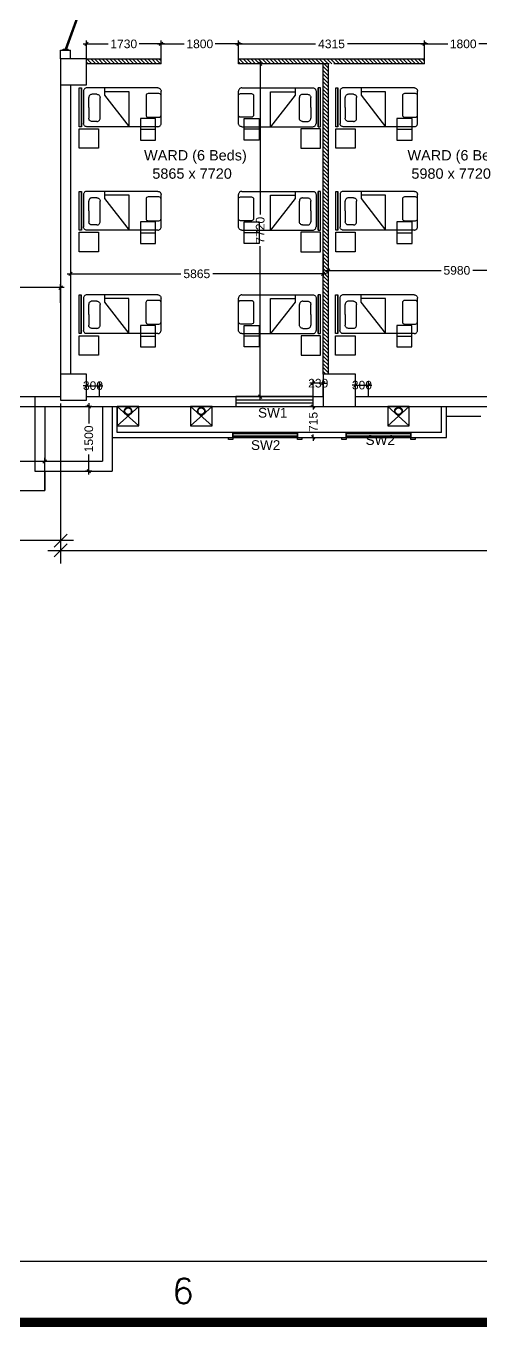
# Model space of a CAD drawing. Extents: x 7897917 to 8423973, y -6487334 to -6173396.
# Drawn here: x 7996950 to 8007512, y -6476226 to -6446046 of the extents above; entities that cross this region are included whole.
import ezdxf
from ezdxf.enums import TextEntityAlignment as Align

# ---------------------------------------------------------------- set-up
doc = ezdxf.new("R2010")
doc.units = 0
doc.header["$LTSCALE"] = 600
doc.header["$MEASUREMENT"] = 0
doc.header["$PDMODE"] = 35
doc.linetypes.add('HIDDEN', pattern=[0.375, 0.25, -0.125])
doc.layers.get('0').update_dxf_attribs({"linetype": 'CONTINUOUS'})
doc.layers.get('Defpoints').update_dxf_attribs({"linetype": 'CONTINUOUS'})
for name, color, linetype in [('Beds', 33, 'CONTINUOUS'), ('chajja', 7, 'CONTINUOUS'), ('DIM', 8, 'CONTINUOUS'), ('DIM-TEXT', 8, 'CONTINUOUS'), ('Duct', 8, 'CONTINUOUS'), ('Ele Proje.', 7, 'CONTINUOUS'), ('Ele. Proj', 7, 'CONTINUOUS'), ('Fire Door', 10, 'CONTINUOUS'), ('joinery', 7, 'CONTINUOUS'), ('LA-column', 3, 'CONTINUOUS'), ('PARTI', 21, 'CONTINUOUS'), ('PIPE', 140, 'CONTINUOUS'), ('Room Dim', 1, 'CONTINUOUS'), ('TEXT', 6, 'CONTINUOUS'), ('TITLE', 7, 'CONTINUOUS'), ('Walls', 7, 'CONTINUOUS'), ('Ward Hatch', 170, 'CONTINUOUS'), ('WIN', 151, 'CONTINUOUS'), ('Working Dim', 5, 'CONTINUOUS')]:
    doc.layers.add(name, color=color, linetype=linetype)
doc.styles.add('ari', font='arial.ttf')
doc.styles.add('ARIAL', font='arial.ttf')
doc.styles.add('ROMANS', font='romans.shx')
doc.styles.add('RT', font='romant.shx')
doc.styles.get("Standard").update_dxf_attribs({"font": 'romans.shx'})
doc.dimstyles.new('int. dim', dxfattribs={"dimtxt": 450, "dimasz": 80, "dimexe": 80, "dimexo": 0, "dimgap": 70, "dimtad": 0, "dimdec": 0, "dimzin": 12, "dimdsep": 46, "dimtxsty": 'ari', "dimblk": 'OBLIQUE', "dimcen": 2, "dimdle": 80, "dimclrd": 256, "dimclre": 256, "dimclrt": 6, "dimadec": 0, "dimazin": 0, "dimtfac": 1, "dimtdec": 0, "dimtix": 1, "dimtmove": 2, "dimatfit": 3, "dimfxl": 1, "dimtolj": 1, "dimtzin": 0, "dimlwd": -1, "dimlwe": -1, "dimarcsym": 0})
doc.dimstyles.new('STANDARD$0', dxfattribs={"dimscale": 0, "dimtxt": 150, "dimasz": 125, "dimexe": 0.75, "dimexo": 1, "dimgap": 25, "dimtad": 1, "dimdec": 0, "dimdsep": 46, "dimtxsty": 'Standard', "dimblk1": 'DOT', "dimblk2": 'DOT', "dimsah": 1, "dimcen": 2.5, "dimclrd": 1, "dimclre": 1, "dimclrt": 3, "dimadec": 0, "dimazin": 0, "dimtfac": 1, "dimtdec": 0, "dimtmove": 0, "dimatfit": 3, "dimldrblk": 'DOT', "dimfxl": 1, "dimtolj": 1, "dimtzin": 0, "dimarcsym": 0})
doc.dimstyles.new('TEXT', dxfattribs={"dimscale": 0, "dimtxt": 600, "dimasz": 300, "dimexe": 300, "dimexo": 30, "dimgap": 50, "dimtad": 0, "dimdec": 0, "dimzin": 0, "dimdsep": 46, "dimtxsty": 'RT', "dimblk": 'OBLIQUE', "dimcen": 0.09, "dimdle": 300, "dimclrd": 256, "dimclre": 256, "dimclrt": 170, "dimadec": 0, "dimazin": 0, "dimtfac": 1, "dimtdec": 0, "dimtofl": 0, "dimtmove": 2, "dimatfit": 3, "dimfxl": 1, "dimfrac": 2, "dimtolj": 1, "dimtzin": 0, "dimlwd": -1, "dimlwe": -1, "dimarcsym": 0})

# ---------------------------------------------------------------- blocks, each defined once
blk = doc.blocks.new('A$C66962185')
at = {"layer": 'TITLE'}
blk.add_line((360.704, -141176.034), (2.142, -141176.034), dxfattribs=at)
at = {"layer": 'TITLE', "color": 7, "const_width": 0.355}
blk.add_lwpolyline([(363, -140928.365), (363, -141178.329), (0, -141178.329), (0, -140928.365)], close=True, dxfattribs=at)
at = {"layer": 'TITLE', "color": 0, "style": 'ROMANS'}
blk.add_text('6', height=0.952, dxfattribs=at).set_placement((166.937, -141177.147), align=Align.MIDDLE)
blk = doc.blocks.new('_Oblique')
at = {"color": 0, "linetype": 'ByBlock', "lineweight": -2}
blk.add_line((-0.5, -0.5), (0.5, 0.5), dxfattribs=at)
blk = doc.blocks.new('*D510')
at = {"layer": 'Defpoints', "color": 0, "transparency": 16777216}
for p in [(7997754, -6452115), (7994154, -6452466, 13), (7997754, -6452466, 14)]:
    blk.add_point(p, dxfattribs=at)
at = {"layer": 'Working Dim', "transparency": 16777216}
for p, q in [((7994074, -6452115), (7995586, -6452115)), ((7994154, -6452466), (7994154, -6452035)), ((7997834, -6452115), (7996322, -6452115)), ((7997754, -6452466), (7997754, -6452035))]:
    blk.add_line(p, q, dxfattribs=at)
at = {"layer": 'Working Dim', "transparency": 16777216, "xscale": 80, "yscale": 80, "zscale": 80, "rotation": 180}
blk.add_blockref('_Oblique', (7994154, -6452115), dxfattribs=at)
at = {"layer": 'Working Dim', "transparency": 16777216, "xscale": 80, "yscale": 80, "zscale": 80}
blk.add_blockref('_Oblique', (7997754, -6452115), dxfattribs=at)
at = {"layer": 'Working Dim', "color": 6, "transparency": 16777216, "insert": (7995954, -6452115), "char_height": 200, "attachment_point": 5, "style": 'ari'}
blk.add_mtext('\\A1;3600', dxfattribs=at)
blk = doc.blocks.new('*D1322')
at = {"layer": 'Defpoints', "color": 0, "transparency": 16777216}
for p in [(7993924, -6456871), (7997754, -6456871, -8), (7997754, -6457983)]:
    blk.add_point(p, dxfattribs=at)
at = {"layer": 'DIM', "color": 8, "transparency": 16777216}
for p, q in [((7993924, -6456871), (7993924, -6458283)), ((7997754, -6456871), (7997754, -6458283)), ((7993624, -6457983), (7994905, -6457983)), ((7998054, -6457983), (7996774, -6457983))]:
    blk.add_line(p, q, dxfattribs=at)
at = {"layer": 'DIM', "color": 8, "transparency": 16777216, "xscale": 300, "yscale": 300, "zscale": 300, "rotation": 180}
blk.add_blockref('_Oblique', (7993924, -6457983), dxfattribs=at)
at = {"layer": 'DIM', "color": 8, "transparency": 16777216, "xscale": 300, "yscale": 300, "zscale": 300}
blk.add_blockref('_Oblique', (7997754, -6457983), dxfattribs=at)
at = {"layer": 'DIM', "color": 7, "transparency": 16777216, "insert": (7995839, -6457983), "char_height": 500, "attachment_point": 5, "style": 'ari'}
blk.add_mtext('\\A1;3.83m', dxfattribs=at)
blk = doc.blocks.new('*D1336')
at = {"layer": 'Defpoints', "color": 0, "transparency": 16777216}
for p in [(7997384, -6456147), (7960204, -6456824, -24), (7997384, -6456824, -24)]:
    blk.add_point(p, dxfattribs=at)
at = {"layer": 'Working Dim', "transparency": 16777216}
for p, q in [((7960204, -6456824), (7960204, -6456067)), ((7997384, -6456824), (7997384, -6456067)), ((7960124, -6456147), (7978348, -6456147)), ((7997464, -6456147), (7979240, -6456147))]:
    blk.add_line(p, q, dxfattribs=at)
at = {"layer": 'Working Dim', "transparency": 16777216, "xscale": 80, "yscale": 80, "zscale": 80, "rotation": 180}
blk.add_blockref('_Oblique', (7960204, -6456147), dxfattribs=at)
at = {"layer": 'Working Dim', "transparency": 16777216, "xscale": 80, "yscale": 80, "zscale": 80}
blk.add_blockref('_Oblique', (7997384, -6456147), dxfattribs=at)
at = {"layer": 'Working Dim', "color": 6, "transparency": 16777216, "insert": (7978794, -6456147), "char_height": 200, "attachment_point": 5, "style": 'ari'}
blk.add_mtext('\\A1;37180', dxfattribs=at)
blk = doc.blocks.new('*D1882')
at = {"layer": 'Defpoints', "color": 0, "linetype": 'Continuous', "transparency": 16777216}
for p in [(7997754, -6454804, 0), (8038814, -6454874, -11), (7997754, -6458212)]:
    blk.add_point(p, dxfattribs=at)
at = {"layer": 'DIM-TEXT', "transparency": 16777216}
for p, q in [((7997754, -6454804), (7997754, -6458512)), ((8038814, -6454874), (8038814, -6458512)), ((7997454, -6458212), (8011465, -6458212)), ((8039114, -6458212), (8025102, -6458212))]:
    blk.add_line(p, q, dxfattribs=at)
at = {"layer": 'DIM-TEXT', "linetype": 'Continuous', "transparency": 16777216, "xscale": 300, "yscale": 300, "zscale": 300, "rotation": 180}
blk.add_blockref('_Oblique', (7997754, -6458212), dxfattribs=at)
at = {"layer": 'DIM-TEXT', "linetype": 'Continuous', "transparency": 16777216, "xscale": 300, "yscale": 300, "zscale": 300}
blk.add_blockref('_Oblique', (8038814, -6458212), dxfattribs=at)
at = {"layer": 'DIM-TEXT', "color": 170, "linetype": 'Continuous', "transparency": 16777216, "insert": (8018284, -6458212), "char_height": 750, "attachment_point": 5, "style": 'ari'}
blk.add_mtext('\\A1;{\\H1.067x;TRAUMA WARD (30 Beds)}', dxfattribs=at)
blk = doc.blocks.new('*D1974')
at = {"layer": 'Defpoints', "color": 0, "transparency": 16777216}
for p in [(8003618, -6454874, 27), (8003618, -6455589, -10), (8003618, -6455589)]:
    blk.add_point(p, dxfattribs=at)
at = {"layer": 'Working Dim', "transparency": 16777216}
for p, q in [((8003618, -6454874), (8003538, -6454874)), ((8003618, -6454874), (8003618, -6454794)), ((8003618, -6454874), (8003618, -6454940)), ((8003618, -6455589), (8003618, -6455522)), ((8003618, -6455589), (8003698, -6455589)), ((8003618, -6455589), (8003618, -6455669))]:
    blk.add_line(p, q, dxfattribs=at)
at = {"layer": 'Working Dim', "transparency": 16777216, "xscale": 80, "yscale": 80, "zscale": 80}
for p, rotation in [((8003618, -6454874), 270), ((8003618, -6455589), 90)]:
    blk.add_blockref('_Oblique', p, dxfattribs=dict(at, rotation=rotation))
at = {"layer": 'Working Dim', "color": 6, "transparency": 16777216, "insert": (8003618, -6455231), "char_height": 200, "attachment_point": 5, "rotation": 90, "style": 'ari'}
blk.add_mtext('\\A1;715', dxfattribs=at)
blk = doc.blocks.new('*D1975')
at = {"layer": 'Defpoints', "color": 0, "transparency": 16777216}
for p in [(7998475, -6454874, 27), (7998408, -6456374), (7998475, -6456374, -19)]:
    blk.add_point(p, dxfattribs=at)
at = {"layer": 'Working Dim', "transparency": 16777216}
for p, q in [((7998475, -6454874), (7998328, -6454874)), ((7998408, -6454794), (7998408, -6455265)), ((7998408, -6456454), (7998408, -6455983)), ((7998475, -6456374), (7998328, -6456374))]:
    blk.add_line(p, q, dxfattribs=at)
at = {"layer": 'Working Dim', "transparency": 16777216, "xscale": 80, "yscale": 80, "zscale": 80}
for p, rotation in [((7998408, -6454874), 90), ((7998408, -6456374), 270)]:
    blk.add_blockref('_Oblique', p, dxfattribs=dict(at, rotation=rotation))
at = {"layer": 'Working Dim', "color": 6, "transparency": 16777216, "insert": (7998408, -6455624), "char_height": 200, "attachment_point": 5, "rotation": 90, "style": 'ari'}
blk.add_mtext('\\A1;1500', dxfattribs=at)
blk = doc.blocks.new('*D2027')
at = {"layer": 'Defpoints', "color": 0, "transparency": 16777216}
for p in [(7998654, -6454390), (7998354, -6454644, 2), (7998654, -6454644)]:
    blk.add_point(p, dxfattribs=at)
at = {"layer": 'Working Dim', "transparency": 16777216}
for p, q in [((7998354, -6454644), (7998354, -6454310)), ((7998654, -6454644), (7998654, -6454310)), ((7998354, -6454390), (7998274, -6454390)), ((7998354, -6454390), (7998654, -6454390)), ((7998654, -6454390), (7998734, -6454390))]:
    blk.add_line(p, q, dxfattribs=at)
at = {"layer": 'Working Dim', "transparency": 16777216, "xscale": 80, "yscale": 80, "zscale": 80}
blk.add_blockref('_Oblique', (7998354, -6454390), dxfattribs=at)
at = {"layer": 'Working Dim', "transparency": 16777216, "xscale": 80, "yscale": 80, "zscale": 80, "rotation": 180}
blk.add_blockref('_Oblique', (7998654, -6454390), dxfattribs=at)
at = {"layer": 'Working Dim', "color": 6, "transparency": 16777216, "insert": (7998504, -6454390), "char_height": 200, "attachment_point": 5, "style": 'ari'}
blk.add_mtext('\\A1;300', dxfattribs=at)
blk = doc.blocks.new('*D2028')
at = {"layer": 'Defpoints', "color": 0, "transparency": 16777216}
for p in [(8003618, -6454333), (8003618, -6454644), (8003848, -6454644, 2)]:
    blk.add_point(p, dxfattribs=at)
at = {"layer": 'Working Dim', "transparency": 16777216}
for p, q in [((8003618, -6454644), (8003618, -6454253)), ((8003848, -6454644), (8003848, -6454253)), ((8003618, -6454333), (8003538, -6454333)), ((8003848, -6454333), (8003618, -6454333)), ((8003848, -6454333), (8003928, -6454333))]:
    blk.add_line(p, q, dxfattribs=at)
at = {"layer": 'Working Dim', "transparency": 16777216, "xscale": 80, "yscale": 80, "zscale": 80}
blk.add_blockref('_Oblique', (8003618, -6454333), dxfattribs=at)
at = {"layer": 'Working Dim', "transparency": 16777216, "xscale": 80, "yscale": 80, "zscale": 80, "rotation": 180}
blk.add_blockref('_Oblique', (8003848, -6454333), dxfattribs=at)
at = {"layer": 'Working Dim', "color": 6, "transparency": 16777216, "insert": (8003733, -6454333), "char_height": 200, "attachment_point": 5, "style": 'ari'}
blk.add_mtext('\\A1;230', dxfattribs=at)
blk = doc.blocks.new('*D2029')
at = {"layer": 'Defpoints', "color": 0, "transparency": 16777216}
for p in [(8004898, -6454378), (8004598, -6454644), (8004898, -6454644)]:
    blk.add_point(p, dxfattribs=at)
at = {"layer": 'Working Dim', "transparency": 16777216}
for p, q in [((8004598, -6454644), (8004598, -6454298)), ((8004898, -6454644), (8004898, -6454298)), ((8004598, -6454378), (8004518, -6454378)), ((8004598, -6454378), (8004898, -6454378)), ((8004898, -6454378), (8004978, -6454378))]:
    blk.add_line(p, q, dxfattribs=at)
at = {"layer": 'Working Dim', "transparency": 16777216, "xscale": 80, "yscale": 80, "zscale": 80}
blk.add_blockref('_Oblique', (8004598, -6454378), dxfattribs=at)
at = {"layer": 'Working Dim', "transparency": 16777216, "xscale": 80, "yscale": 80, "zscale": 80, "rotation": 180}
blk.add_blockref('_Oblique', (8004898, -6454378), dxfattribs=at)
at = {"layer": 'Working Dim', "color": 6, "transparency": 16777216, "insert": (8004748, -6454378), "char_height": 200, "attachment_point": 5, "style": 'ari'}
blk.add_mtext('\\A1;300', dxfattribs=at)
blk = doc.blocks.new('A$C15456D16')
at = {"layer": 'Fire Door'}
for p, q in [((969, -4), (56, 329)), ((969, -4), (56, 329)), ((969, -4), (56, 329)), ((979, 23), (65, 355)), ((979, 23), (65, 355)), ((979, 23), (65, 355)), ((-1000, 56), (-972, 56)), ((-1000, -56), (-1000, 56)), ((-1000, 56), (-972, 56)), ((-1000, -56), (-1000, 56)), ((-1000, 56), (-972, 56)), ((-1000, -56), (-1000, 56)), ((-979, -23), (-969, 4)), ((-979, -23), (-969, 4)), ((-979, -23), (-969, 4)), ((-972, -56), (-972, 56)), ((-972, -56), (-972, 56)), ((-972, -56), (-972, 56)), ((-969, 4), (-56, -329)), ((-969, 4), (-56, -329)), ((-969, 4), (-56, -329)), ((248, 289), (238, 262)), ((248, 289), (238, 262)), ((248, 289), (238, 262)), ((791, 76), (243, 276)), ((791, 76), (243, 276)), ((791, 76), (243, 276)), ((796, 89), (786, 63)), ((796, 89), (786, 63)), ((796, 89), (786, 63)), ((979, 23), (969, -4)), ((979, 23), (969, -4)), ((979, 23), (969, -4)), ((1000, 56), (972, 56)), ((972, -56), (972, 56)), ((1000, 56), (972, 56)), ((972, -56), (972, 56)), ((1000, 56), (972, 56)), ((972, -56), (972, 56)), ((1000, -56), (1000, 56)), ((1000, -56), (1000, 56)), ((1000, -56), (1000, 56)), ((-1000, -56), (-972, -56)), ((-1000, -56), (-972, -56)), ((-1000, -56), (-972, -56)), ((-979, -23), (-65, -355)), ((-979, -23), (-65, -355)), ((-979, -23), (-65, -355)), ((-796, -89), (-786, -63)), ((-796, -89), (-786, -63)), ((-796, -89), (-786, -63)), ((-791, -76), (-243, -276)), ((-791, -76), (-243, -276)), ((-791, -76), (-243, -276)), ((-238, -262), (-248, -289)), ((-238, -262), (-248, -289)), ((-238, -262), (-248, -289)), ((1000, -56), (972, -56)), ((1000, -56), (972, -56)), ((1000, -56), (972, -56))]:
    blk.add_line(p, q, dxfattribs=at)
at = {"layer": 'Fire Door', "extrusion": (0, 0, -1)}
for centre, major_axis, start_param, end_param in [((-1000, 0), (-1000, 0), 2.617886, 3.665084), ((-1000, 0), (-1000, 0), 2.617886, 3.665084), ((-1000, 0), (-1000, 0), 2.617886, 3.665084), ((1000, 0), (1000, 0), 2.618102, 3.665299), ((1000, 0), (1000, 0), 2.618102, 3.665299), ((1000, 0), (1000, 0), 2.618102, 3.665299)]:
    blk.add_ellipse(centre, major_axis=major_axis, ratio=1, start_param=start_param, end_param=end_param, dxfattribs=at)
blk = doc.blocks.new('A$C1D410D94')
at = {"layer": 'Beds', "color": 8, "linetype": 'Continuous', "ltscale": 5}
for p, q in [((-1254, -462), (-1254, 438)), ((-1254, 438), (-1204, 438)), ((-1204, -462), (-1204, 438)), ((-1204, 438), (-1204, 438)), ((-1204, 438), (-1204, -462)), ((-1153, 377), (-1154, 363)), ((-1154, 363), (-1154, -387)), ((-1148, 392), (-1153, 377)), ((-1141, 404), (-1148, 392)), ((-1132, 416), (-1141, 404)), ((-1121, 425), (-1132, 416)), ((-1108, 432), (-1121, 425)), ((-1094, 436), (-1108, 432)), ((-1079, 438), (-1094, 436)), ((571, 438), (-1079, 438)), ((-666, 438), (-666, 269)), ((-98, 350), (-666, 350)), ((-98, -462), (-98, 350)), ((571, 438), (586, 436)), ((586, 436), (600, 432)), ((600, 432), (612, 425)), ((612, 425), (624, 416)), ((624, 416), (633, 404)), ((633, 404), (640, 392)), ((640, 392), (645, 377)), ((645, 377), (646, 363)), ((646, -387), (646, 363)), ((-1031, 229), (-1032, 214)), ((-1032, -15), (-1032, 214)), ((-1027, 243), (-1031, 229)), ((-1020, 256), (-1027, 243)), ((-1010, 267), (-1020, 256)), ((-999, 277), (-1010, 267)), ((-986, 284), (-999, 277)), ((-972, 288), (-986, 284)), ((-957, 289), (-972, 288)), ((-843, 289), (-957, 289)), ((-843, 289), (-829, 288)), ((-829, 288), (-814, 284)), ((-814, 284), (-802, 277)), ((-802, 277), (-790, 267)), ((-790, 267), (-781, 256)), ((-781, 256), (-774, 243)), ((-774, 243), (-770, 229)), ((-770, 229), (-768, 214)), ((-768, -265), (-768, 214)), ((-666, 269), (-98, -462)), ((-1032, -15), (-1032, -265)), ((-1031, -280), (-1032, -265)), ((-1027, -294), (-1031, -280)), ((-1020, -307), (-1027, -294)), ((-781, -307), (-774, -294)), ((-774, -294), (-770, -280)), ((-770, -280), (-768, -265)), ((-1204, -462), (-1254, -462)), ((-1153, -402), (-1154, -387)), ((-1148, -416), (-1153, -402)), ((-1141, -429), (-1148, -416)), ((-1132, -440), (-1141, -429)), ((-1121, -449), (-1132, -440)), ((-1108, -457), (-1121, -449)), ((-1094, -461), (-1108, -457)), ((-1079, -462), (-1094, -461)), ((571, -462), (-1079, -462)), ((-1010, -318), (-1020, -307)), ((-999, -328), (-1010, -318)), ((-986, -335), (-999, -328)), ((-972, -339), (-986, -335)), ((-957, -340), (-972, -339)), ((-843, -340), (-957, -340)), ((-843, -340), (-829, -339)), ((-829, -339), (-814, -335)), ((-814, -335), (-802, -328)), ((-802, -328), (-790, -318)), ((-790, -318), (-781, -307)), ((571, -462), (586, -461)), ((586, -461), (600, -456)), ((600, -456), (612, -449)), ((612, -449), (624, -440)), ((624, -440), (633, -429)), ((633, -429), (640, -416)), ((640, -416), (645, -402)), ((645, -402), (646, -387))]:
    blk.add_line(p, q, dxfattribs=at)
at = {"layer": 'Beds', "color": 8, "linetype": 'HIDDEN', "ltscale": 100}
blk.add_line((168, -521), (518, -521), dxfattribs=at)
at = {"layer": 'Beds', "color": 8}
blk.add_lwpolyline([(646, -192), (646, 258, 0.414214), (596, 308), (346, 308, 0.414214), (296, 258), (296, -192, 0.414214), (346, -242), (596, -242, 0.414214)], format="xyb", close=True, dxfattribs=at)
at = {"layer": 'Beds', "color": 8, "linetype": 'HIDDEN', "ltscale": 100}
blk.add_lwpolyline([(518, -771), (518, -271), (168, -271), (168, -771)], close=True, dxfattribs=at)
at = {"layer": 'Beds', "color": 8, "linetype": 'Continuous', "ltscale": 5}
blk.add_lwpolyline([(-804, -512), (-804, -962), (-1254, -962), (-1254, -512)], close=True, dxfattribs=at)
blk = doc.blocks.new('*D2033')
at = {"layer": 'Defpoints', "color": 0, "transparency": 16777216}
for p in [(7997983, -6451336, 2), (8003848, -6451336, 9), (8003848, -6451796)]:
    blk.add_point(p, dxfattribs=at)
at = {"layer": 'Working Dim', "transparency": 16777216}
for p, q in [((7997983, -6451336), (7997983, -6451876)), ((8003848, -6451336), (8003848, -6451876)), ((7997903, -6451796), (8000546, -6451796)), ((8003928, -6451796), (8001285, -6451796))]:
    blk.add_line(p, q, dxfattribs=at)
at = {"layer": 'Working Dim', "transparency": 16777216, "xscale": 80, "yscale": 80, "zscale": 80, "rotation": 180}
blk.add_blockref('_Oblique', (7997983, -6451796), dxfattribs=at)
at = {"layer": 'Working Dim', "transparency": 16777216, "xscale": 80, "yscale": 80, "zscale": 80}
blk.add_blockref('_Oblique', (8003848, -6451796), dxfattribs=at)
at = {"layer": 'Working Dim', "color": 6, "transparency": 16777216, "insert": (8000915, -6451796), "char_height": 200, "attachment_point": 5, "style": 'ari'}
blk.add_mtext('\\A1;5865', dxfattribs=at)
blk = doc.blocks.new('*D2034')
at = {"layer": 'Defpoints', "color": 0, "transparency": 16777216}
for p in [(8002438, -6446924, 4), (8002374, -6454644, -1), (8002387, -6454644)]:
    blk.add_point(p, dxfattribs=at)
at = {"layer": 'Working Dim', "transparency": 16777216}
for p, q in [((8002438, -6446924), (8002307, -6446924)), ((8002387, -6446844), (8002387, -6450416)), ((8002387, -6454724), (8002387, -6451151)), ((8002374, -6454644), (8002467, -6454644))]:
    blk.add_line(p, q, dxfattribs=at)
at = {"layer": 'Working Dim', "transparency": 16777216, "xscale": 80, "yscale": 80, "zscale": 80}
for p, rotation in [((8002387, -6446924), 90), ((8002387, -6454644), 270)]:
    blk.add_blockref('_Oblique', p, dxfattribs=dict(at, rotation=rotation))
at = {"layer": 'Working Dim', "color": 6, "transparency": 16777216, "insert": (8002387, -6450784), "char_height": 200, "attachment_point": 5, "rotation": 90, "style": 'ari'}
blk.add_mtext('\\A1;7720', dxfattribs=at)
blk = doc.blocks.new('*D2035')
at = {"layer": 'Defpoints', "color": 0, "transparency": 16777216}
for p in [(8003962, -6451336, 9), (8009942, -6451336, 6), (8009942, -6451716)]:
    blk.add_point(p, dxfattribs=at)
at = {"layer": 'Working Dim', "transparency": 16777216}
for p, q in [((8003962, -6451336), (8003962, -6451796)), ((8009942, -6451336), (8009942, -6451796)), ((8003882, -6451716), (8006584, -6451716)), ((8010022, -6451716), (8007320, -6451716))]:
    blk.add_line(p, q, dxfattribs=at)
at = {"layer": 'Working Dim', "transparency": 16777216, "xscale": 80, "yscale": 80, "zscale": 80, "rotation": 180}
blk.add_blockref('_Oblique', (8003962, -6451716), dxfattribs=at)
at = {"layer": 'Working Dim', "transparency": 16777216, "xscale": 80, "yscale": 80, "zscale": 80}
blk.add_blockref('_Oblique', (8009942, -6451716), dxfattribs=at)
at = {"layer": 'Working Dim', "color": 6, "transparency": 16777216, "insert": (8006952, -6451716), "char_height": 200, "attachment_point": 5, "style": 'ari'}
blk.add_mtext('\\A1;5980', dxfattribs=at)
blk = doc.blocks.new('*D2096')
at = {"layer": 'Defpoints', "color": 0, "transparency": 16777216}
for p in [(8000084, -6446462), (7998354, -6446809, 9), (8000084, -6446809)]:
    blk.add_point(p, dxfattribs=at)
at = {"layer": 'Working Dim', "transparency": 16777216}
for p, q in [((7998274, -6446462), (7998860, -6446462)), ((7998354, -6446809), (7998354, -6446382)), ((8000164, -6446462), (7999578, -6446462)), ((8000084, -6446809), (8000084, -6446382))]:
    blk.add_line(p, q, dxfattribs=at)
at = {"layer": 'Working Dim', "transparency": 16777216, "xscale": 80, "yscale": 80, "zscale": 80, "rotation": 180}
blk.add_blockref('_Oblique', (7998354, -6446462), dxfattribs=at)
at = {"layer": 'Working Dim', "transparency": 16777216, "xscale": 80, "yscale": 80, "zscale": 80}
blk.add_blockref('_Oblique', (8000084, -6446462), dxfattribs=at)
at = {"layer": 'Working Dim', "color": 6, "transparency": 16777216, "insert": (7999219, -6446462), "char_height": 200, "attachment_point": 5, "style": 'ari'}
blk.add_mtext('\\A1;1730', dxfattribs=at)
blk = doc.blocks.new('*D2097')
at = {"layer": 'Defpoints', "color": 0, "transparency": 16777216}
for p in [(8001884, -6446462), (8000084, -6446809), (8001884, -6446809)]:
    blk.add_point(p, dxfattribs=at)
at = {"layer": 'Working Dim', "transparency": 16777216}
for p, q in [((8000004, -6446462), (8000625, -6446462)), ((8000084, -6446809), (8000084, -6446382)), ((8001964, -6446462), (8001343, -6446462)), ((8001884, -6446809), (8001884, -6446382))]:
    blk.add_line(p, q, dxfattribs=at)
at = {"layer": 'Working Dim', "transparency": 16777216, "xscale": 80, "yscale": 80, "zscale": 80, "rotation": 180}
blk.add_blockref('_Oblique', (8000084, -6446462), dxfattribs=at)
at = {"layer": 'Working Dim', "transparency": 16777216, "xscale": 80, "yscale": 80, "zscale": 80}
blk.add_blockref('_Oblique', (8001884, -6446462), dxfattribs=at)
at = {"layer": 'Working Dim', "color": 6, "transparency": 16777216, "insert": (8000984, -6446462), "char_height": 200, "attachment_point": 5, "style": 'ari'}
blk.add_mtext('\\A1;1800', dxfattribs=at)
blk = doc.blocks.new('*D2098')
at = {"layer": 'Defpoints', "color": 0, "transparency": 16777216}
for p in [(8006199, -6446462), (8001884, -6446809), (8006199, -6446809)]:
    blk.add_point(p, dxfattribs=at)
at = {"layer": 'Working Dim', "transparency": 16777216}
for p, q in [((8001804, -6446462), (8003668, -6446462)), ((8001884, -6446809), (8001884, -6446382)), ((8006279, -6446462), (8004415, -6446462)), ((8006199, -6446809), (8006199, -6446382))]:
    blk.add_line(p, q, dxfattribs=at)
at = {"layer": 'Working Dim', "transparency": 16777216, "xscale": 80, "yscale": 80, "zscale": 80, "rotation": 180}
blk.add_blockref('_Oblique', (8001884, -6446462), dxfattribs=at)
at = {"layer": 'Working Dim', "transparency": 16777216, "xscale": 80, "yscale": 80, "zscale": 80}
blk.add_blockref('_Oblique', (8006199, -6446462), dxfattribs=at)
at = {"layer": 'Working Dim', "color": 6, "transparency": 16777216, "insert": (8004042, -6446462), "char_height": 200, "attachment_point": 5, "style": 'ari'}
blk.add_mtext('\\A1;4315', dxfattribs=at)
blk = doc.blocks.new('*D2099')
at = {"layer": 'Defpoints', "color": 0, "transparency": 16777216}
for p in [(8007999, -6446462), (8006199, -6446809), (8007999, -6446809)]:
    blk.add_point(p, dxfattribs=at)
at = {"layer": 'Working Dim', "transparency": 16777216}
for p, q in [((8006119, -6446462), (8006740, -6446462)), ((8006199, -6446809), (8006199, -6446382)), ((8008079, -6446462), (8007458, -6446462)), ((8007999, -6446809), (8007999, -6446382))]:
    blk.add_line(p, q, dxfattribs=at)
at = {"layer": 'Working Dim', "transparency": 16777216, "xscale": 80, "yscale": 80, "zscale": 80, "rotation": 180}
blk.add_blockref('_Oblique', (8006199, -6446462), dxfattribs=at)
at = {"layer": 'Working Dim', "transparency": 16777216, "xscale": 80, "yscale": 80, "zscale": 80}
blk.add_blockref('_Oblique', (8007999, -6446462), dxfattribs=at)
at = {"layer": 'Working Dim', "color": 6, "transparency": 16777216, "insert": (8007099, -6446462), "char_height": 200, "attachment_point": 5, "style": 'ari'}
blk.add_mtext('\\A1;1800', dxfattribs=at)

msp = doc.modelspace()

# ---------------------------------------------------------------- hatches: boundary and pattern name
at = {"layer": 'Ward Hatch'}
h = msp.add_hatch(dxfattribs=at)
h.set_pattern_fill('ANSI31', color=256, scale=500, style=0)
h.set_pattern_definition([(315, (1109499.79, -12791889.27), (-44.19417382, -44.19417382), [])])
h.paths.add_polyline_path([(8012313.958, -6446923.805), (8010057.05, -6446923.805), (8010057.05, -6454123.817), (8009942.05, -6454123.817), (8009942.05, -6446923.805), (8007998.958, -6446923.805), (8007998.958, -6446808.805), (8012313.958, -6446808.805)])
h.paths.add_polyline_path([(8000083.958, -6446923.805), (7998354.049, -6446923.805), (7998354.049, -6446808.805), (8000083.958, -6446808.805)])
h.paths.add_polyline_path([(8006198.958, -6446923.805), (8003963.05, -6446923.805), (8003963.05, -6454123.82), (8003848.05, -6454123.82), (8003848.05, -6446923.805), (8001883.958, -6446923.805), (8001883.958, -6446808.805), (8006198.958, -6446808.805)])
h.paths.add_polyline_path([(8024543.958, -6446923.805), (8022796.551, -6446923.805), (8022796.551, -6454123.82), (8022681.551, -6454123.82), (8022681.551, -6446923.805), (8020228.958, -6446923.805), (8020228.958, -6446808.805), (8024543.958, -6446808.805)])
h.paths.add_polyline_path([(8018428.958, -6446923.805), (8016150.05, -6446923.805), (8016150.05, -6454123.82), (8016035.05, -6454123.82), (8016035.05, -6446923.805), (8014113.958, -6446923.805), (8014113.958, -6446808.805), (8018428.958, -6446808.805)])
h.paths.add_polyline_path([(8027924.051, -6446923.805), (8026343.958, -6446923.805), (8026343.958, -6446808.805), (8027924.051, -6446808.805)])

# ---------------------------------------------------------------- linework, layer by layer
at = {"layer": 'chajja', "color": 6, "linetype": 'Continuous'}
for p, q in [((7997384.136, -6456373.679, -47.866), (7997384.136, -6456823.679, -47.866)), ((7960203.937, -6456823.679, -50.148), (7997384.136, -6456823.679, -50.148))]:
    msp.add_line(p, q, dxfattribs=at)
at = {"layer": 'Duct'}
for p, q in [((7999568.639, -6454873.916, -2.283), (7999069.049, -6455323.643, -2.283)), ((7999568.639, -6455323.518, -2.283), (7999069.049, -6454873.935, -2.283)), ((8001268.228, -6454873.898, -2.283), (8000768.639, -6455323.624, -2.283)), ((8001268.228, -6455323.5, -2.283), (8000768.639, -6454873.916, -2.283)), ((8005847.725, -6454873.898, -2.283), (8005348.136, -6455323.624, -2.283)), ((8005847.725, -6455323.5, -2.283), (8005348.136, -6454873.916, -2.283))]:
    msp.add_line(p, q, dxfattribs=at)
at = {"layer": 'Duct', "color": 10, "linetype": 'HIDDEN', "ltscale": 600, "elevation": -2.283}
for points in [[(7999568.639, -6454873.916), (7999069.049, -6454873.916), (7999069.049, -6455323.643), (7999568.639, -6455323.643)], [(8001268.228, -6454873.897), (8000768.639, -6454873.897), (8000768.639, -6455323.624), (8001268.228, -6455323.624)], [(8005847.725, -6454873.897), (8005348.136, -6454873.897), (8005348.136, -6455323.624), (8005847.725, -6455323.624)]]:
    msp.add_lwpolyline(points, close=True, dxfattribs=at)
at = {"layer": 'Ele Proje.', "elevation": 5.679}
for points in [[(8001754.121, -6455588.798), (8001754.121, -6455638.798), (8001654.121, -6455638.798), (8001654.121, -6455588.798)], [(8003354.121, -6455588.798), (8003354.121, -6455638.798), (8003254.121, -6455638.798), (8003254.121, -6455588.798)], [(8004384.257, -6455588.789), (8004384.257, -6455638.789), (8004284.257, -6455638.789), (8004284.257, -6455588.789)], [(8005984.257, -6455588.784), (8005984.257, -6455638.784), (8005884.257, -6455638.784), (8005884.257, -6455588.784)]]:
    msp.add_lwpolyline(points, dxfattribs=at)
at = {"layer": 'Ele. Proj', "color": 1}
for p, q in [((7997153.929, -6454643.922, -74.331), (7997153.929, -6456373.886, -74.331)), ((7997383.929, -6454873.922, -74.331), (7997383.929, -6456143.886, -74.331)), ((7998723.842, -6454873.922, -36.289), (7998723.842, -6456143.886, -36.289)), ((7998953.842, -6454873.922, -36.289), (7998953.842, -6456373.886, -36.289)), ((7998953.842, -6454873.974, -36.289), (7998953.842, -6455588.666, -36.289)), ((8006596.814, -6455473.783, -36.289), (8006596.814, -6454874.092, -36.289)), ((8006711.814, -6455588.783, -36.289), (8006711.814, -6454874.092, -36.289)), ((8007511.725, -6455104.04, -0.199), (8006711.724, -6455104.018, 26.394)), ((8007511.725, -6455104.046, -2.481), (8006711.724, -6455104.024, 24.111)), ((7998953.842, -6455588.666, -36.289), (8006711.814, -6455588.783, -36.289)), ((7997153.929, -6456373.886, -45.456), (7998953.842, -6456373.886, -45.456)), ((7997383.929, -6456143.886, -45.456), (7998723.842, -6456143.886, -45.456))]:
    msp.add_line(p, q, dxfattribs=at)
at = {"layer": 'Ele. Proj', "color": 1, "elevation": -17.301}
msp.add_lwpolyline([(8006596.814, -6455473.783), (7999068.842, -6455473.666), (7999068.842, -6454873.974)], dxfattribs=at)
at = {"layer": 'LA-column', "color": 2, "elevation": 2.283, "flags": 128}
for points in [[(7997754.049, -6446808.875), (7997754.049, -6447408.875), (7998354.049, -6447408.875), (7998354.049, -6446808.875)], [(7997754.049, -6454723.918), (7998354.049, -6454723.918), (7998354.049, -6454123.918), (7997754.049, -6454123.918)], [(8003848.049, -6454123.91), (8003848.049, -6454873.91), (8004598.049, -6454873.91), (8004598.049, -6454123.91)]]:
    msp.add_lwpolyline(points, close=True, dxfattribs=at)
at = {"layer": 'PARTI', "color": 7, "linetype": 'Continuous'}
for p, q in [((7998354.049, -6446808.95, -7.979), (8000084.049, -6446808.805, -7.979)), ((8000084.049, -6446923.805, -7.979), (7998354.049, -6446923.95, -7.979)), ((8000084.049, -6446923.805, -7.979), (8000084.049, -6446808.805, -7.979)), ((8001884.049, -6446808.805, -7.979), (8006199.049, -6446808.805, -7.979)), ((8001884.049, -6446923.805, -7.979), (8001884.049, -6446808.805, -7.979)), ((8003984.049, -6446923.805, -7.979), (8001884.049, -6446923.805, -7.979)), ((8003848.05, -6454123.805, -7.979), (8003848.05, -6446923.805, -7.979)), ((8003963.05, -6446923.805, -7.979), (8003963.05, -6454123.805, -7.979)), ((8006199.049, -6446923.805, -7.979), (8004099.049, -6446923.805, -7.979)), ((8006199.049, -6446923.805, -7.979), (8006199.049, -6446808.805, -7.979))]:
    msp.add_line(p, q, dxfattribs=at)
at = {"layer": 'PIPE', "color": 2}
for centre, radius in [((7999318.844, -6454982.064, -2.283), 90), ((7999318.844, -6454982.064, -2.283), 75), ((8001018.433, -6454982.045, -2.283), 90), ((8001018.433, -6454982.045, -2.283), 75), ((8005597.931, -6454981.992, -2.283), 90), ((8005597.931, -6454981.992, -2.283), 75)]:
    msp.add_circle(centre, radius, dxfattribs=at)
at = {"layer": 'Walls'}
for p, q in [((7997754.051, -6446608.657, -7.979), (7997984.051, -6446608.657, -7.979)), ((7997754.051, -6446808.657, -7.979), (7997754.051, -6446608.657, -7.979)), ((7997984.051, -6446808.657, -7.979), (7997984.051, -6446608.657, -7.979)), ((7997754.048, -6447408.95, -7.979), (7997754.048, -6454053.806, -7.979)), ((7997754.138, -6447408.95, -7.979), (7997754.138, -6454123.876, -7.979)), ((7997984.048, -6447408.95, -7.979), (7997984.048, -6454123.876, -7.979)), ((7997984.136, -6447408.95, -7.979), (7997984.136, -6454123.876, -7.979)), ((7993924.139, -6454873.916), (8003848.049, -6454873.916)), ((7994304.139, -6454643.916), (7997754.049, -6454643.916)), ((7998354.049, -6454643.916, -2.283), (8003848.049, -6454643.916, -2.283)), ((8004597.694, -6454643.916), (8009941.604, -6454643.916)), ((8004597.694, -6454873.916), (8007811.726, -6454873.916)), ((8004598.14, -6454643.916, -2.283), (8005578.143, -6454643.916, -2.283))]:
    msp.add_line(p, q, dxfattribs=at)
at = {"layer": 'Walls', "linetype": 'Continuous'}
msp.add_line((7997984.048, -6447408.95, -7.979), (7997984.048, -6451151.072, -7.979), dxfattribs=at)
at = {"layer": 'WIN', "linetype": 'Continuous'}
for points in [[(8001818.049, -6454873.916), (8003618.049, -6454873.916), (8003618.049, -6454643.916), (8001818.049, -6454643.916)], [(8001818.049, -6454791.133), (8003618.049, -6454791.133), (8003618.049, -6454726.7), (8001818.049, -6454726.7)]]:
    msp.add_lwpolyline(points, close=True, dxfattribs=at)
at = {"layer": 'WIN', "linetype": 'Continuous', "elevation": 5.679}
for points in [[(8003254.121, -6455588.784), (8001754.121, -6455588.784), (8001754.121, -6455473.784), (8003254.121, -6455473.784)], [(8003254.121, -6455506.001), (8001754.121, -6455506.001), (8001754.121, -6455556.568), (8003254.121, -6455556.568)], [(8005884.257, -6455588.784), (8004384.257, -6455588.784), (8004384.257, -6455473.784), (8005884.257, -6455473.784)], [(8005884.257, -6455506.001), (8004384.257, -6455506.001), (8004384.257, -6455556.568), (8005884.257, -6455556.568)]]:
    msp.add_lwpolyline(points, close=True, dxfattribs=at)

# ---------------------------------------------------------------- block references
at = {"layer": 'Beds'}
for p in [(7999439.686, -6447919.975, -7.979), (8005393.277, -6447919.975, -7.979), (7999439.7, -6450319.975, -7.979), (8005393.291, -6450319.975, -7.979), (7999437.977, -6452719.975, -7.979), (8005391.568, -6452719.975, -7.979)]:
    msp.add_blockref('A$C1D410D94', p, dxfattribs=at)
at = {"layer": 'Beds', "xscale": -1}
for p in [(8002528.419, -6447919.975, -7.979), (8002528.406, -6450319.975, -7.979), (8002530.129, -6452719.975, -7.979)]:
    msp.add_blockref('A$C1D410D94', p, dxfattribs=at)
at = {"layer": 'Fire Door', "color": 3, "lineweight": 0, "rotation": 270}
msp.add_blockref('A$C15456D16', (7997869.051, -6445608.786, -7.979), dxfattribs=at)
at = {"layer": 'TITLE', "xscale": 614.4175770664588, "yscale": 614.4175710082054, "zscale": 614.4175728063115}
msp.add_blockref('A$C66962185', (7898025.611, 80266328.743), dxfattribs=at)

# ---------------------------------------------------------------- texts
at = {"layer": 'joinery', "style": 'ari'}
for s, p in [('SW1 ', (8002721.08, -6455129.835)), ('SW2', (8002512.592, -6455880.272, -36.289)), ('SW2', (8005172.786, -6455763.593, -36.289))]:
    msp.add_text(s, height=225, dxfattribs=at).set_placement(p, align=Align.CENTER)
at = {"layer": 'Room Dim', "style": 'ARIAL'}
for s, p in [('5865 x 7720', (8000805.143, -6449589.276, -7.979)), ('5980 x 7720', (8006819.225, -6449589.276, -7.979))]:
    msp.add_text(s, height=240, dxfattribs=at).set_placement(p, align=Align.CENTER)
at = {"layer": 'TEXT', "color": 7, "style": 'ARIAL'}
for p in [(8000882.445, -6449164.641, -7.979), (8006997.445, -6449164.641, -7.979)]:
    msp.add_text('WARD (6 Beds)', height=240, dxfattribs=at).set_placement(p, align=Align.CENTER)

# ---------------------------------------------------------------- dimensions: what is measured, and where the dimension line sits
at = {"layer": 'DIM'}
dim = msp.add_linear_dim(base=(7997754.05, -6457983.434), p1=(7993924.048, -6456871.047), p2=(7997754.05, -6456871.053, -7.648), dimstyle='STANDARD$0', override={"dimscale": 1, "dimtxt": 500, "dimasz": 300, "dimexe": 300, "dimexo": 0, "dimgap": 1, "dimtad": 0, "dimdec": 2, "dimlfac": 0.001, "dimzin": 0, "dimpost": 'm', "dimtxsty": 'ari', "dimblk1": 'Oblique', "dimblk2": 'Oblique', "dimcen": 0, "dimdle": 300, "dimclrd": 8, "dimclre": 8, "dimclrt": 7, "dimadec": 2, "dimtdec": 2, "dimtmove": 2, "dimfxl": 0.75, "dimfrac": 1, "dimlwd": 65535, "dimlwe": 65535}, dxfattribs=at)
dim.commit()
dim.dimension.update_dxf_attribs({"geometry": '*D1322', "text_midpoint": (7995839.049, -6457983.434)})
at = {"layer": 'DIM-TEXT', "linetype": 'Continuous'}
dim = msp.add_linear_dim(base=(7997753.87, -6458212.227, 11.402), p1=(8038813.927, -6454873.885), p2=(7997753.87, -6454803.727, 11.054), angle=180, text='{\\H1.067x;TRAUMA WARD (30 Beds)}', dimstyle='TEXT', override={"dimscale": 1, "dimtxt": 750, "dimexo": 0, "dimtxsty": 'ari'}, dxfattribs=at)
dim.commit()
dim.dimension.update_dxf_attribs({"geometry": '*D1882', "text_midpoint": (8018283.899, -6458212.227, 11.402)})
at = {"layer": 'Working Dim'}
for base, p1, p2, override, picture, middle in [((8000084.049, -6446461.777, -7.979), (7998354.05, -6446808.875, 0.572), (8000084.049, -6446808.805, -7.979), {"dimtxt": 200, "dimarcsym": 1}, '*D2096', (7999219.049, -6446461.777, -7.979)), ((8001884.049, -6446461.777, -7.979), (8000084.049, -6446808.805, -7.979), (8001884.049, -6446808.805, -7.979), {"dimtxt": 200, "dimarcsym": 1}, '*D2097', (8000984.049, -6446461.777, -7.979)), ((8006199.049, -6446461.777, -7.979), (8001884.049, -6446808.805, -7.979), (8006199.049, -6446808.805, -7.979), {"dimtxt": 200, "dimarcsym": 1}, '*D2098', (8004041.549, -6446461.777, -7.979)), ((8007999.049, -6446461.777, -7.979), (8006199.049, -6446808.805, -7.979), (8007999.049, -6446808.805, -7.979), {"dimtxt": 200, "dimarcsym": 1}, '*D2099', (8007099.049, -6446461.777, -7.979)), ((8003848.05, -6451796.372, -7.979), (7997982.872, -6451336.371, -5.54), (8003848.05, -6451336.371, 0.572), {"dimtxt": 200}, '*D2033', (8000915.461, -6451796.372, -7.979)), ((8009942.05, -6451715.751, -7.979), (8003962.05, -6451336.371, 0.572), (8009942.05, -6451336.371, -1.817), {"dimtxt": 200}, '*D2035', (8006952.05, -6451715.751, -7.979)), ((7997754.139, -6452114.562), (7994154.048, -6452466.041, 13.302), (7997754.139, -6452466.041, 14.004), {"dimtxt": 200}, '*D510', (7995954.094, -6452114.562)), ((7998653.959, -6454389.96), (7998354.049, -6454644.131, 2.283), (7998653.959, -6454644.131), {"dimtxt": 200, "dimarcsym": 1}, '*D2027', (7998504.004, -6454389.96)), ((8003618.049, -6454333.286), (8003848.049, -6454644.148, 2.283), (8003618.049, -6454644.148), {"dimtxt": 200, "dimarcsym": 1}, '*D2028', (8003733.049, -6454333.286)), ((8004897.781, -6454377.784), (8004597.782, -6454644.068), (8004897.781, -6454644.022), {"dimtxt": 200, "dimarcsym": 1}, '*D2029', (8004747.782, -6454377.784)), ((7997384.136, -6456146.937, -26.593), (7960203.937, -6456823.679, -50.148), (7997384.136, -6456823.679, -50.148), {"dimtxt": 200, "dimarcsym": 1}, '*D1336', (7978794.036, -6456146.937, -26.593))]:
    dim = msp.add_linear_dim(base=base, p1=p1, p2=p2, dimstyle='int. dim', override=override, dxfattribs=at)
    dim.commit()
    dim.dimension.update_dxf_attribs({"geometry": picture, "text_midpoint": middle})
for base, p1, p2, angle, override, picture, middle in [((8002387.45, -6454643.916, -7.979), (8002438.304, -6446923.928, -4.338), (8002374.39, -6454643.916, -8.611), 270, {"dimtxt": 200}, '*D2034', (8002387.45, -6450783.922, -7.979)), ((7998407.582, -6456373.886, -26.593), (7998474.519, -6454873.916), (7998474.519, -6456373.886, -45.456), 90, {"dimtxt": 200, "dimarcsym": 1}, '*D1975', (7998407.582, -6455623.901, -26.593)), ((8003618.041, -6455588.736, -26.593), (8003618.049, -6454873.916), (8003618.039, -6455588.736, -36.289), 90, {"dimtxt": 200, "dimarcsym": 1}, '*D1974', (8003618.041, -6455231.326, -26.593))]:
    dim = msp.add_linear_dim(base=base, p1=p1, p2=p2, angle=angle, dimstyle='int. dim', override=override, dxfattribs=at)
    dim.commit()
    dim.dimension.update_dxf_attribs({"geometry": picture, "text_midpoint": middle})

doc.saveas('drawing.dxf')
